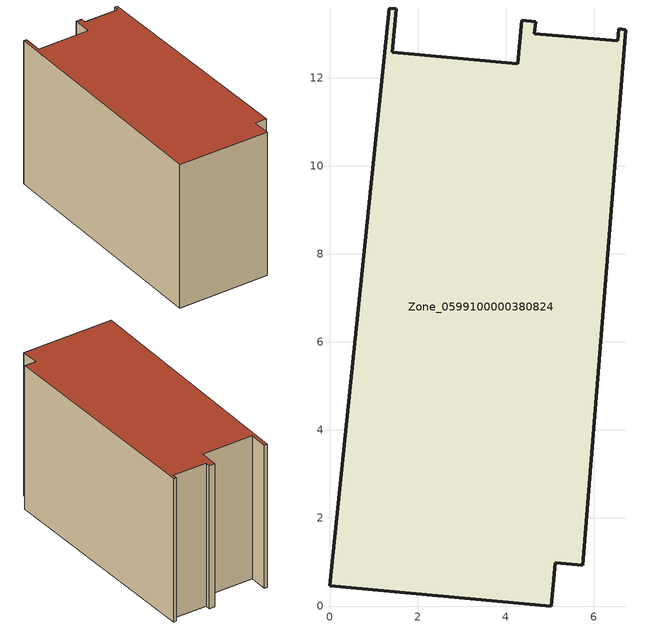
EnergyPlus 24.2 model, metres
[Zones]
Zone_0599100000380824
 floor ground (C_G): 4.36,13.3 4.67,13.27 4.65,13 6.54,12.84 6.56,13.11 6.72,13.09 5.75,0.93 5.12,0.98 5.03,0 0,0.46 1.35,13.58 1.5,13.57 1.41,12.58 4.27,12.32 z0
 wall outside (C_F): 4.67,13.27 4.36,13.3 4.27,12.32 1.41,12.58 1.5,13.57 1.35,13.58 0,0.46 5.03,0 5.12,0.98 5.75,0.93 6.72,13.09 6.56,13.11 6.54,12.84 4.65,13 4.67,13.27 z0:8.05
 roof outside (C_R): 1.35,13.58 0,0.46 5.03,0 5.12,0.98 5.75,0.93 6.72,13.09 6.56,13.11 6.54,12.84 4.65,13 4.67,13.27 4.36,13.3 4.27,12.32 1.41,12.58 1.5,13.57 z8.05
[BUILDING]
Pand.0599100000380824: North Axis=0; Terrain=City; Loads Convergence Tolerance Value=0.04; Temperature Convergence Tolerance Value=0.4; Solar Distribution=FullExterior; Maximum Number of Warmup Days=25; Minimum Number of Warmup Days=1
[Site:Location]
Rotterdam.The.Hague.AP_ZH_NLD Design_Conditions: Latitude=51.96; Longitude=4.45; Time Zone=1; Elevation=-4.5
[SITE:GROUNDTEMPERATURE:BUILDINGSURFACE]
18, 18, 18, 18, 18, 18, 18, 18, 18, 18, 18, 18
[MATERIAL] Thermal Absorptance=0.9; Solar Absorptance=0.7; Visible Absorptance=0.7
Name | Roughness | Thickness | Conductivity | Density | Specific Heat
G.TI.1992-2005 | MediumSmooth | 0.15 | 0.06 | 540 | 1210
F.TI.1992-2005 | Rough | 0.3 | 0.12 | 1920 | 840
R.TI.1992-2005 | MediumRough | 0.2 | 0.08 | 1500 | 1000
[CONSTRUCTION]
C_G: G.TI.1992-2005
C_F: F.TI.1992-2005
C_R: R.TI.1992-2005
[ZONE]
Zone_0599100000380824: Type=1; Multiplier=1; Ceiling Height=Autocalculate; Volume=Autocalculate; Floor Area=autocalculate; Part of Total Floor Area=Yes
[ZONEINFILTRATION:DESIGNFLOWRATE]
Infil_Zone_0599100000380824: Zone or ZoneList or Space or SpaceList=Zone_0599100000380824; Schedule=AlwaysOn; Design Flow Rate Calculation Method=Flow/Area; Flow Rate per Floor Area=0.0015; Constant Term Coefficient=1; Temperature Term Coefficient=0; Velocity Term Coefficient=0; Velocity Squared Term Coefficient=0
[HVACTEMPLATE:ZONE:IDEALLOADSAIRSYSTEM]
Zone_0599100000380824: Maximum Heating Supply Air Temperature=50; Minimum Cooling Supply Air Temperature=13; Maximum Heating Supply Air Humidity Ratio=0.0156; Minimum Cooling Supply Air Humidity Ratio=0.0077; Heating Limit=NoLimit; Cooling Limit=NoLimit; Dehumidification Control Type=ConstantSensibleHeatRatio; Cooling Sensible Heat Ratio=0.7; Dehumidification Setpoint=60; Humidification Control Type=None; Humidification Setpoint=30; Outdoor Air Method=None; Outdoor Air Flow Rate per Person=0.00944; Outdoor Air Flow Rate per Zone Floor Area=0; Outdoor Air Flow Rate per Zone=0; Demand Controlled Ventilation Type=None; Outdoor Air Economizer Type=NoEconomizer; Heat Recovery Type=None; Sensible Heat Recovery Effectiveness=0.7; Latent Heat Recovery Effectiveness=0.65
[ZONECONTROL:THERMOSTAT]
ThermostatControl_Zone_0599100000380824: Zone or ZoneList=Zone_0599100000380824; Control Type Schedule=DualSetpointControlType; Control 1=Thermostat_Zone_0599100000380824; Temperature Difference Between Cutout And Setpoint=0
[THERMOSTATSETPOINT:DUALSETPOINT]
Thermostat_Zone_0599100000380824: Heating Setpoint Temperature Schedule=HeatingSetpoint_Zone_0599100000380824; Cooling Setpoint Temperature Schedule=CoolingSetpoint_Zone_0599100000380824
[SCHEDULE:COMPACT]
HeatingSetpoint_Zone_0599100000380824: Through: 12/31, For: AllDays, Until: 24:00, 21
CoolingSetpoint_Zone_0599100000380824: Through: 12/31, For: AllDays, Until: 24:00, 24
DualSetpointControlType: Through: 12/31, For: AllDays, Until: 24:00, 4
AlwaysOn: Through: 12/31, For: AllDays, Until: 24:00, 1
